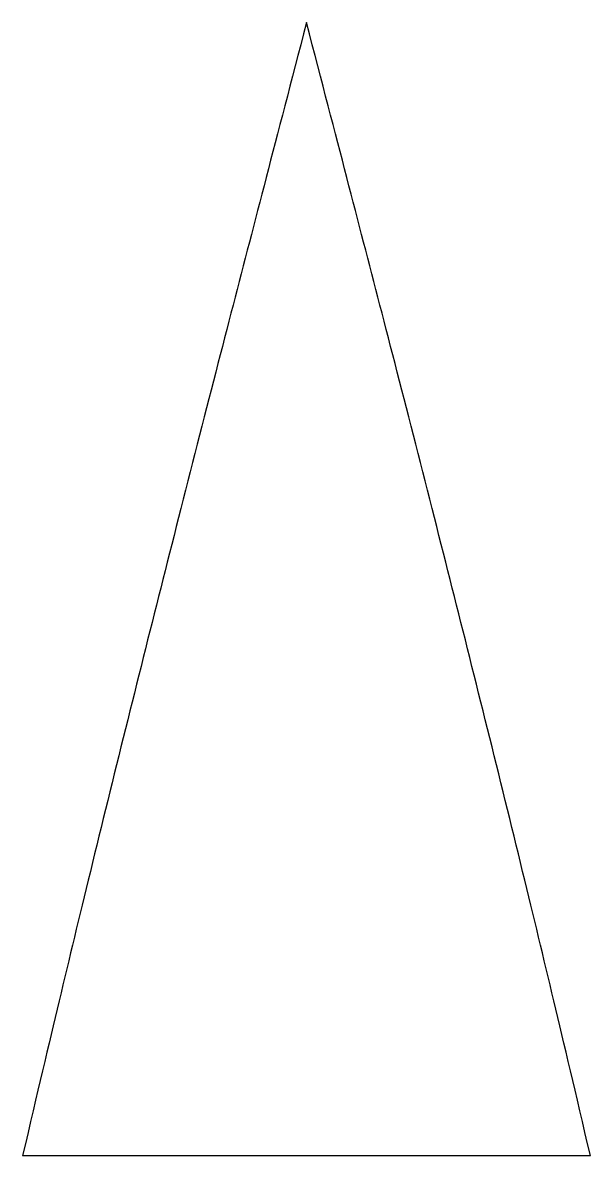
# Model space of a CAD drawing. Header units: millimetres. Extents: x -1.31 to 1.31, y -5.28 to -0.05.
import ezdxf

# ---------------------------------------------------------------- set-up
doc = ezdxf.new("R2010")
doc.units = ezdxf.units.MM

msp = doc.modelspace()

# ---------------------------------------------------------------- linework, layer by layer
at = {"color": 7, "linetype": 'Continuous', "lineweight": 25}
for points in [[(0, -0.05), (-0.1452, -0.6071), (-0.2382, -0.9645), (-0.4404, -1.7469), (-0.5675, -2.2429), (-0.7794, -3.0825), (-0.8937, -3.5425), (-1.1029, -4.4017), (-1.1749, -4.7005), (-1.3112, -5.2843)], [(1.3112, -5.2844), (1.1749, -4.7005), (1.1029, -4.4017), (0.8937, -3.5425), (0.7794, -3.0825), (0.5675, -2.2429), (0.4404, -1.7469), (0.2382, -0.9645), (0.1453, -0.6072), (0, -0.05)]]:
    msp.add_open_spline(points, degree=3, knots=[0, 0, 0, 0, 0.25, 0.25, 0.5, 0.5, 0.75, 0.75, 1, 1, 1, 1], dxfattribs=at)
msp.add_open_spline([(-1.3112, -5.2843), (-0.4371, -5.2843), (0.437, -5.2843), (1.3112, -5.2844)], degree=3, dxfattribs=at)

doc.saveas('drawing.dxf')
